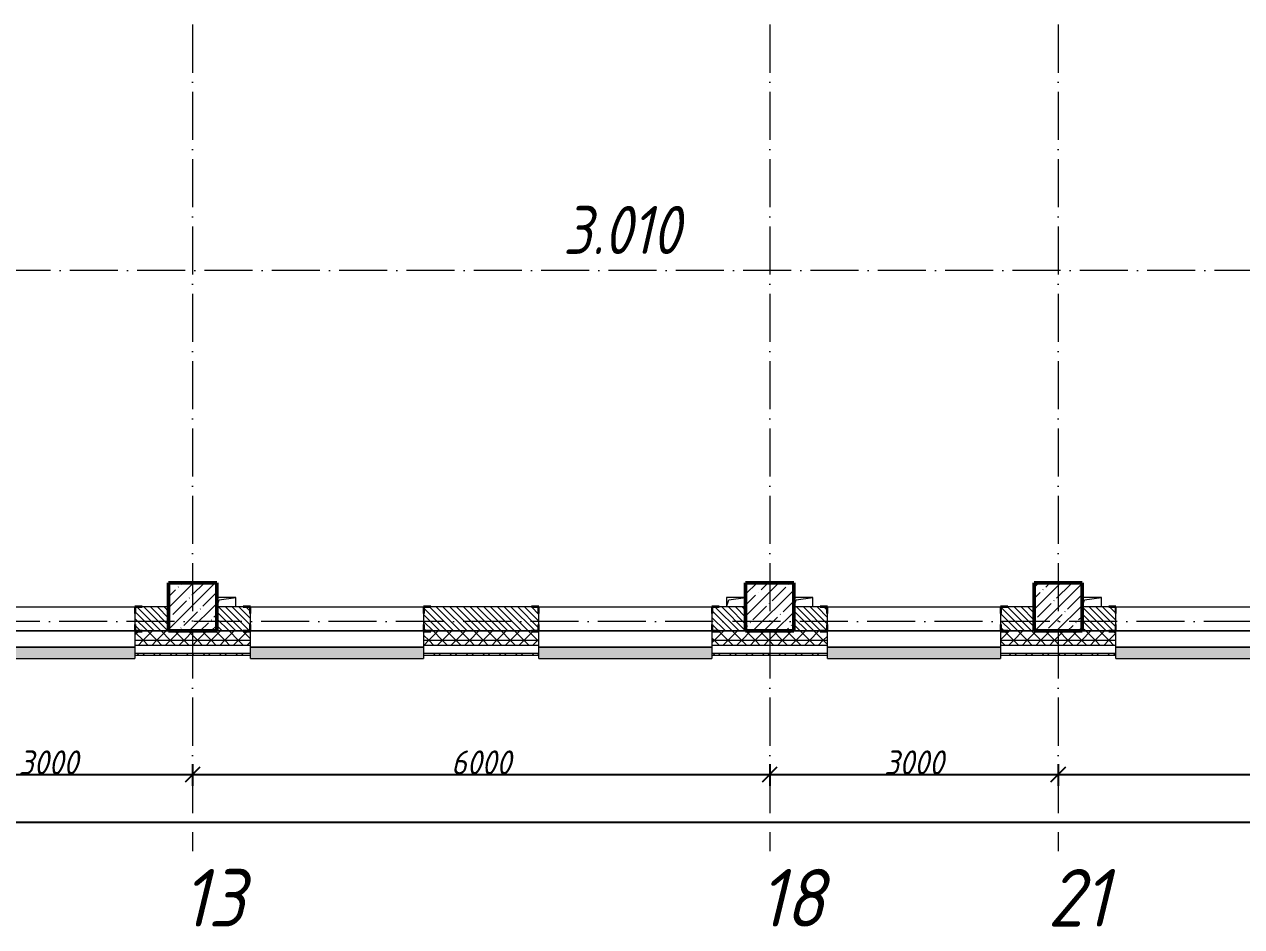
# Model space of a CAD drawing. Header units: millimetres. Extents: x -606178 to 312196, y -19338 to 632709.
# Drawn here: x -121515 to -108857, y 503900 to 513286 of the extents above; entities that cross this region are included whole.
import ezdxf

# ---------------------------------------------------------------- set-up
doc = ezdxf.new("R2010")
doc.units = ezdxf.units.MM
doc.linetypes.add('50_200_ШТРИХ_1Т_ш5_п1_п1_', pattern=[700, 500, -100, 0, -100])
for name, color, linetype, lineweight in [('A-____-____-DIMS', 7, 'Continuous', 9), ('A-GENM-____-MCUT', 7, 'Continuous', 25), ('A-GENM-____-OTLN', 7, 'Continuous', 9), ('A-GENM-____-OTLN-1', 7, 'Continuous', 25), ('A-GLAZ-____-OTLN', 7, 'Continuous', 9), ('A-WALL-____-MCUT', 7, 'Continuous', 13), ('A-WALL-____-MCUT-1', 7, 'Continuous', 9), ('A-WALL-____-OTLN', 7, 'Continuous', 9), ('A-WALL-____-PATT-1', 7, 'Continuous', 9), ('A-WALL-FNSH-MCUT-1', 7, 'Continuous', 9), ('S-COLS-____-MCUT', 7, 'Continuous', 50), ('S-COLS-____-OTLN', 7, 'Continuous', 9), ('S-GRID-____-IDEN', 7, 'Continuous', 9), ('S-GRID-____-OTLN-1', 7, '50_200_ШТРИХ_1Т_ш5_п1_п1_', 9), ('Марки помещений', 7, 'Continuous', 9)]:
    doc.layers.add(name, color=color, linetype=linetype, lineweight=lineweight)
doc.layers.add('A-GLAZ-____-OTLN-1', color=7, linetype='Continuous', lineweight=9, true_color=0xc0c0c0)
doc.styles.add('ISOCPEUR_I_2', font='isocpeui.ttf', dxfattribs={"width": 0.85, "height": 2.3})
doc.styles.add('ISOCPEUR_I_9', font='isocpeui.ttf', dxfattribs={"width": 0.9, "height": 250})
doc.dimstyles.new('ISO-2_5_0_9К_БОЛЬШОЙ_ОСИ', dxfattribs={"dimscale": 304.8, "dimtxt": 248.995294, "dimasz": 0.492126, "dimexe": 0.393701, "dimexo": 0, "dimgap": 0, "dimtad": 1, "dimdec": 0, "dimzin": 0, "dimdsep": 46, "dimtxsty": 'ISOCPEUR_I_9', "dimblk1": 'OBLIQUE', "dimblk2": 'OBLIQUE', "dimsah": 1, "dimcen": 0.09, "dimdle": 0.393701, "dimazin": 0, "dimtfac": 1, "dimtdec": 4, "dimtix": 1, "dimtmove": 0, "dimatfit": 3, "dimfxl": 1, "dimtvp": 1, "dimtolj": 1, "dimtzin": 0, "dimarcsym": 2})
pattern_1 = [(45, (-140714.89, 451794.26), (-70.71068, 70.71068), []), (135, (-140714.89, 451794.26), (-70.71068, -70.71068), [])]
pattern_2 = [(135, (-140714.89, 451794.26), (-35.35534, -35.35534), [])]

# ---------------------------------------------------------------- blocks, each defined once
blk = doc.blocks.new('BSC_Колонна _Прямоугольная - 500х500-25642906-АР1_План отверстий 3 этажа в осях 1-64_Ю-ЯЯ')
at = {"layer": 'S-COLS-____-OTLN'}
h = blk.add_hatch(dxfattribs=at)
h.set_pattern_fill('FP_19', color=256, style=0, pattern_type=2)
h.set_pattern_definition([(45, (-26950, -55431.04), (-114.04925, 114.04925), []), (45, (-26835.95, -55431.04), (-114.04925, 114.04925), [201.613, -40.323, 3.353, -36.97])])
h.paths.add_polyline_path([(-250, -250), (250, -250), (250, 250), (-250, 250), (-250, 178)], flags=0)
at = {"layer": 'S-COLS-____-MCUT'}
for p, q in [((250, 250), (-250, 250)), ((-250, 250), (-250, -250)), ((250, -250), (250, 250)), ((-250, -250), (250, -250))]:
    blk.add_line(p, q, dxfattribs=at)
blk = doc.blocks.new('BSC_Колонна _Прямоугольная - 500х500-V48-АР1_План отверстий 3 этажа в осях 1-64_Ю-ЯЯ')
at = {"layer": 'S-COLS-____-OTLN'}
h = blk.add_hatch(dxfattribs=at)
h.set_pattern_fill('FP_56', color=256, style=0, pattern_type=2)
h.set_pattern_definition([(45, (-29950, -55431.04), (-114.04925, 114.04925), []), (45, (-29835.95, -55431.04), (-114.04925, 114.04925), [201.613, -40.323, 3.353, -36.97])])
h.paths.add_polyline_path([(-250, -250), (250, -250), (250, 250), (-250, 250)], flags=0)
at = {"layer": 'S-COLS-____-MCUT'}
for p, q in [((250, 250), (-250, 250)), ((-250, 250), (-250, -250)), ((250, -250), (250, 250)), ((-250, -250), (250, -250))]:
    blk.add_line(p, q, dxfattribs=at)
blk = doc.blocks.new('BSC_Колонна _Прямоугольная - 500х500-V50-АР1_План отверстий 3 этажа в осях 1-64_Ю-ЯЯ')
at = {"layer": 'S-COLS-____-OTLN'}
h = blk.add_hatch(dxfattribs=at)
h.set_pattern_fill('FP_58', color=256, style=0, pattern_type=2)
h.set_pattern_definition([(45, (-20950, -55431.04), (-114.04925, 114.04925), []), (45, (-20835.95, -55431.04), (-114.04925, 114.04925), [201.613, -40.323, 3.353, -36.97])])
h.paths.add_polyline_path([(-250, -250), (250, -250), (250, 250), (-250, 250)], flags=0)
at = {"layer": 'S-COLS-____-MCUT'}
for p, q in [((250, 250), (-250, 250)), ((-250, 250), (-250, -250)), ((250, -250), (250, 250)), ((-250, -250), (250, -250))]:
    blk.add_line(p, q, dxfattribs=at)
blk = doc.blocks.new('Фахверк_СКБ_Уголок - 250_2700-27497298-АР1_План отверстий 3 этажа в осях 1-64_Ю-ЯЯ')
at = {"layer": 'A-GENM-____-MCUT'}
for p, q in [((200, 181), (125, 181)), ((125, 181), (125, 106)), ((131, 106), (131, 175)), ((131, 175), (200, 175)), ((200, 175), (200, 181)), ((125, 106), (131, 106)), ((131, -6), (125, -6)), ((125, -6), (125, -81)), ((125, -81), (200, -81)), ((131, -75), (131, -6)), ((200, -75), (131, -75)), ((200, -81), (200, -75))]:
    blk.add_line(p, q, dxfattribs=at)
blk = doc.blocks.new('AR_Отверстие прямоугольное _в плите_ - AR_Отверстие прямоугольное _в плите_-V178-АР1_План отверстий 3 этажа в осях 1-64_Ю-ЯЯ')
at = {"layer": 'A-GENM-____-OTLN'}
for p, q in [((100, 50), (-100, 50)), ((-100, -50), (-75, 25)), ((-75, 25), (100, 50)), ((100, -50), (100, 50))]:
    blk.add_line(p, q, dxfattribs=at)
blk = doc.blocks.new('AR_Отверстие прямоугольное _в плите_ - AR_Отверстие прямоугольное _в плите_-V185-АР1_План отверстий 3 этажа в осях 1-64_Ю-ЯЯ')
at = {"layer": 'A-GENM-____-OTLN'}
for p, q in [((100, 50), (-100, 50)), ((-100, 50), (-100, -50)), ((-100, -50), (-75, 25)), ((-75, 25), (100, 50))]:
    blk.add_line(p, q, dxfattribs=at)
blk = doc.blocks.new('Отлив_СКБ - Отлив витража_120_НВФ-31885687-АР1_План отверстий 3 этажа в осях 1-64_Ю-ЯЯ')
at = {"layer": 'A-GLAZ-____-OTLN-1'}
for points in [[(0, -2), (1800, -2), (1800, 0), (0, 0)], [(945, -120), (1800, -120), (1800, -2), (0, -2), (0, -120), (878, -120)]]:
    blk.add_hatch(color=256, dxfattribs=at).paths.add_polyline_path(points, flags=0)
at = {"layer": 'A-GLAZ-____-OTLN'}
for p, q in [((0, 0), (1800, 0)), ((1800, -2), (0, -2)), ((0, -120), (0, -83)), ((0, -120), (1800, -120)), ((1800, -83), (1800, -120))]:
    blk.add_line(p, q, dxfattribs=at)
blk = doc.blocks.new('_Oblique')
at = {"color": 0, "linetype": 'ByBlock', "lineweight": -2}
blk.add_line((-0.5, -0.5), (0.5, 0.5), dxfattribs=at)
blk = doc.blocks.new('*D5254')
at = {"layer": 'A-____-____-DIMS', "color": 0, "lineweight": -2, "transparency": 16777216}
for p, q in [((-122765, 505589), (-122765, 505363)), ((-119765, 505589), (-119765, 505363)), ((-122885, 505483), (-119645, 505483))]:
    blk.add_line(p, q, dxfattribs=at)
at = {"layer": 'Defpoints', "color": 0, "transparency": 16777216}
for p in [(-122765, 505589), (-119765, 505589), (-119765, 505483)]:
    blk.add_point(p, dxfattribs=at)
at = {"layer": 'A-____-____-DIMS', "color": 0, "lineweight": -2, "transparency": 16777216, "xscale": 150, "yscale": 150, "zscale": 150, "rotation": 180}
blk.add_blockref('_Oblique', (-122765, 505483), dxfattribs=at)
at = {"layer": 'A-____-____-DIMS', "color": 0, "lineweight": -2, "transparency": 16777216, "xscale": 150, "yscale": 150, "zscale": 150}
blk.add_blockref('_Oblique', (-119765, 505483), dxfattribs=at)
at = {"layer": 'A-____-____-DIMS', "color": 0, "transparency": 16777216, "insert": (-121265, 505608), "char_height": 250, "width": 758.48, "attachment_point": 5, "style": 'ISOCPEUR_I_9'}
blk.add_mtext('\\A1;3000', dxfattribs=at)
blk = doc.blocks.new('*D5255')
at = {"layer": 'A-____-____-DIMS', "color": 0, "lineweight": -2, "transparency": 16777216}
for p, q in [((-119765, 505589), (-119765, 505363)), ((-113765, 505589), (-113765, 505363)), ((-119885, 505483), (-113645, 505483))]:
    blk.add_line(p, q, dxfattribs=at)
at = {"layer": 'Defpoints', "color": 0, "transparency": 16777216}
for p in [(-119765, 505589), (-113765, 505589), (-113765, 505483)]:
    blk.add_point(p, dxfattribs=at)
at = {"layer": 'A-____-____-DIMS', "color": 0, "lineweight": -2, "transparency": 16777216, "xscale": 150, "yscale": 150, "zscale": 150, "rotation": 180}
blk.add_blockref('_Oblique', (-119765, 505483), dxfattribs=at)
at = {"layer": 'A-____-____-DIMS', "color": 0, "lineweight": -2, "transparency": 16777216, "xscale": 150, "yscale": 150, "zscale": 150}
blk.add_blockref('_Oblique', (-113765, 505483), dxfattribs=at)
at = {"layer": 'A-____-____-DIMS', "color": 0, "transparency": 16777216, "insert": (-116765, 505608), "char_height": 250, "width": 758.48, "attachment_point": 5, "style": 'ISOCPEUR_I_9'}
blk.add_mtext('\\A1;6000', dxfattribs=at)
blk = doc.blocks.new('*D5256')
at = {"layer": 'A-____-____-DIMS', "color": 0, "lineweight": -2, "transparency": 16777216}
for p, q in [((-113765, 505589), (-113765, 505363)), ((-110765, 505589), (-110765, 505363)), ((-113885, 505483), (-110645, 505483))]:
    blk.add_line(p, q, dxfattribs=at)
at = {"layer": 'Defpoints', "color": 0, "transparency": 16777216}
for p in [(-113765, 505589), (-110765, 505589), (-110765, 505483)]:
    blk.add_point(p, dxfattribs=at)
at = {"layer": 'A-____-____-DIMS', "color": 0, "lineweight": -2, "transparency": 16777216, "xscale": 150, "yscale": 150, "zscale": 150, "rotation": 180}
blk.add_blockref('_Oblique', (-113765, 505483), dxfattribs=at)
at = {"layer": 'A-____-____-DIMS', "color": 0, "lineweight": -2, "transparency": 16777216, "xscale": 150, "yscale": 150, "zscale": 150}
blk.add_blockref('_Oblique', (-110765, 505483), dxfattribs=at)
at = {"layer": 'A-____-____-DIMS', "color": 0, "transparency": 16777216, "insert": (-112265, 505608), "char_height": 250, "width": 758.48, "attachment_point": 5, "style": 'ISOCPEUR_I_9'}
blk.add_mtext('\\A1;3000', dxfattribs=at)
blk = doc.blocks.new('*D5257')
at = {"layer": 'A-____-____-DIMS', "color": 0, "lineweight": -2, "transparency": 16777216}
for p, q in [((-110765, 505589), (-110765, 505363)), ((-104765, 505589), (-104765, 505363)), ((-110885, 505483), (-104645, 505483))]:
    blk.add_line(p, q, dxfattribs=at)
at = {"layer": 'Defpoints', "color": 0, "transparency": 16777216}
for p in [(-110765, 505589), (-104765, 505589), (-104765, 505483)]:
    blk.add_point(p, dxfattribs=at)
at = {"layer": 'A-____-____-DIMS', "color": 0, "lineweight": -2, "transparency": 16777216, "xscale": 150, "yscale": 150, "zscale": 150, "rotation": 180}
blk.add_blockref('_Oblique', (-110765, 505483), dxfattribs=at)
at = {"layer": 'A-____-____-DIMS', "color": 0, "lineweight": -2, "transparency": 16777216, "xscale": 150, "yscale": 150, "zscale": 150}
blk.add_blockref('_Oblique', (-104765, 505483), dxfattribs=at)
at = {"layer": 'A-____-____-DIMS', "color": 0, "transparency": 16777216, "insert": (-107765, 505608), "char_height": 250, "width": 758.48, "attachment_point": 5, "style": 'ISOCPEUR_I_9'}
blk.add_mtext('\\A1;6000', dxfattribs=at)
blk = doc.blocks.new('*D5218')
at = {"layer": 'A-____-____-DIMS', "color": 0, "lineweight": -2, "transparency": 16777216}
for p, q in [((-143065, 505092), (-143065, 504866)), ((-69665, 505092), (-69665, 504866)), ((-143185, 504986), (-69545, 504986))]:
    blk.add_line(p, q, dxfattribs=at)
at = {"layer": 'Defpoints', "color": 0, "transparency": 16777216}
for p in [(-143065, 505092), (-69665, 505092), (-69665, 504986)]:
    blk.add_point(p, dxfattribs=at)
at = {"layer": 'A-____-____-DIMS', "color": 0, "lineweight": -2, "transparency": 16777216, "xscale": 150, "yscale": 150, "zscale": 150, "rotation": 180}
blk.add_blockref('_Oblique', (-143065, 504986), dxfattribs=at)
at = {"layer": 'A-____-____-DIMS', "color": 0, "lineweight": -2, "transparency": 16777216, "xscale": 150, "yscale": 150, "zscale": 150}
blk.add_blockref('_Oblique', (-69665, 504986), dxfattribs=at)
at = {"layer": 'A-____-____-DIMS', "color": 0, "transparency": 16777216, "insert": (-106365, 505113), "char_height": 250, "width": 971.08, "attachment_point": 5, "style": 'ISOCPEUR_I_9'}
blk.add_mtext('\\A1;73400', dxfattribs=at)

msp = doc.modelspace()

# ---------------------------------------------------------------- hatches: boundary and pattern name
at = {"layer": 'A-WALL-____-PATT-1'}
h = msp.add_hatch(dxfattribs=at)
h.set_pattern_fill('FP_9', color=256, style=0, pattern_type=2)
h.set_pattern_definition(pattern_2)
h.paths.add_polyline_path([(-120358.891, 506975.3011), (-120014.891, 506975.3011), (-120014.891, 507225.3011), (-120358.891, 507225.3011), (-120358.891, 507156.3011), (-120364.891, 507156.3011), (-120364.891, 507044.3011), (-120358.891, 507044.3011)], flags=0)
h.paths.add_polyline_path([(-122420.891, 506975.3011), (-122170.891, 506975.3011), (-122170.5419, 507044.3011), (-122164.891, 507044.3011), (-122164.891, 507156.3011), (-122170.891, 507156.3011), (-122170.891, 507225.3011), (-122514.891, 507225.3011), (-122514.891, 506975.3011)], flags=0)
h = msp.add_hatch(dxfattribs=at)
h.set_pattern_fill('FP_9', color=256, style=0, pattern_type=2)
h.set_pattern_definition(pattern_2)
h.paths.add_polyline_path([(-114014.891, 506975.3011), (-114014.891, 507225.3011), (-114358.891, 507225.3011), (-114358.891, 507156.3011), (-114364.891, 507156.3011), (-114364.891, 507044.3011), (-114358.891, 507044.3011), (-114358.891, 506975.3011), (-114216.9526, 506975.3011)], flags=0)
h.paths.add_polyline_path([(-117289.891, 506975.3011), (-116170.891, 506975.3011), (-116170.891, 507044.3011), (-116164.891, 507044.3011), (-116164.891, 507156.3011), (-116170.891, 507156.3011), (-116170.891, 507225.3011), (-117358.891, 507225.3011), (-117358.891, 507156.3011), (-117364.891, 507156.3011), (-117364.891, 507044.3011), (-117358.891, 507044.3011), (-117358.891, 506975.3011)], flags=0)
h.paths.add_polyline_path([(-119239.891, 506975.3011), (-119170.891, 506975.3011), (-119170.891, 507044.3011), (-119164.891, 507044.3011), (-119164.891, 507156.3011), (-119170.891, 507156.3011), (-119170.891, 507225.3011), (-119514.891, 507225.3011), (-119514.891, 506975.3011), (-119420.891, 506975.3011)], flags=0)
h = msp.add_hatch(dxfattribs=at)
h.set_pattern_fill('FP_9', color=256, style=0, pattern_type=2)
h.set_pattern_definition(pattern_2)
h.paths.add_polyline_path([(-111358.891, 506975.3011), (-111014.891, 506975.3011), (-111014.891, 507225.3011), (-111358.891, 507225.3011), (-111358.891, 507156.3011), (-111364.891, 507156.3011), (-111364.891, 507044.3011), (-111358.891, 507044.3011)], flags=0)
h.paths.add_polyline_path([(-113170.891, 506975.3011), (-113170.891, 507044.3011), (-113164.891, 507044.3011), (-113164.891, 507156.3011), (-113170.891, 507156.3011), (-113170.891, 507225.3011), (-113514.891, 507225.3011), (-113514.891, 506975.3011), (-113239.891, 506975.3011)], flags=0)
h = msp.add_hatch(dxfattribs=at)
h.set_pattern_fill('FP_9', color=256, style=0, pattern_type=2)
h.set_pattern_definition(pattern_2)
h.paths.add_polyline_path([(-107170.891, 506975.3011), (-107170.891, 507044.3011), (-107164.891, 507044.3011), (-107164.891, 507156.3011), (-107170.891, 507156.3011), (-107170.891, 507225.3011), (-108358.891, 507225.3011), (-108358.891, 507156.3011), (-108364.891, 507156.3011), (-108364.891, 507044.3011), (-108358.891, 507044.3011), (-108358.891, 506975.3011), (-107239.891, 506975.3011)], flags=0)
h.paths.add_polyline_path([(-105358.891, 506975.3011), (-105014.891, 506975.3011), (-105014.891, 507225.3011), (-105358.891, 507225.3011), (-105358.891, 507156.3011), (-105364.891, 507156.3011), (-105364.891, 507044.3011), (-105358.891, 507044.3011)], flags=0)
h.paths.add_polyline_path([(-110239.891, 506975.3011), (-110170.891, 506975.3011), (-110170.891, 507044.3011), (-110164.891, 507044.3011), (-110164.891, 507156.3011), (-110170.891, 507156.3011), (-110170.891, 507225.3011), (-110514.891, 507225.3011), (-110514.891, 506975.3011)], flags=0)
h = msp.add_hatch(dxfattribs=at)
h.set_pattern_fill('FP_4', color=256, style=0, pattern_type=2)
h.set_pattern_definition(pattern_1)
h.paths.add_polyline_path([(-66495.4168, 506875.3011), (-66414.891, 506875.3011), (-66414.891, 506975.3011), (-72764.891, 506975.3011), (-72764.891, 506875.3011), (-70030.3454, 506875.3011)], flags=0)
h.paths.add_polyline_path([(-77100.2026, 506875.3011), (-76714.891, 506875.3011), (-76714.891, 506969.3011), (-76789.891, 506969.3011), (-76789.891, 506975.3011), (-77739.891, 506975.3011), (-77739.891, 506969.3011), (-77814.891, 506969.3011), (-77814.891, 506875.3011), (-77464.891, 506875.3011)], flags=0)
h.paths.add_polyline_path([(-75332.7383, 506875.3011), (-73764.891, 506875.3011), (-73764.891, 506975.3011), (-75639.891, 506975.3011), (-75639.891, 506969.3011), (-75714.891, 506969.3011), (-75714.891, 506875.3011)], flags=0)
h.paths.add_polyline_path([(-80739.891, 506875.3011), (-79614.891, 506875.3011), (-79614.891, 506969.3011), (-79689.891, 506969.3011), (-79689.891, 506975.3011), (-80739.891, 506975.3011), (-80739.891, 506969.3011), (-80814.891, 506969.3011), (-80814.891, 506875.3011), (-80808.891, 506875.3011)], flags=0)
h.paths.add_polyline_path([(-82614.891, 506875.3011), (-82614.891, 506969.3011), (-82689.891, 506969.3011), (-82689.891, 506975.3011), (-83739.891, 506975.3011), (-83739.891, 506969.3011), (-83814.891, 506969.3011), (-83814.891, 506875.3011), (-83286.3276, 506875.3011)], flags=0)
h.paths.add_polyline_path([(-86739.891, 506875.3011), (-85614.891, 506875.3011), (-85614.891, 506969.3011), (-85689.891, 506969.3011), (-85689.891, 506975.3011), (-86739.891, 506975.3011), (-86739.891, 506969.3011), (-86814.891, 506969.3011), (-86814.891, 506875.3011)], flags=0)
h.paths.add_polyline_path([(-88689.891, 506875.3011), (-88614.891, 506875.3011), (-88614.891, 506969.3011), (-88689.891, 506969.3011), (-88689.891, 506975.3011), (-89739.891, 506975.3011), (-89739.891, 506969.3011), (-89814.891, 506969.3011), (-89814.891, 506875.3011), (-89472.4526, 506875.3011)], flags=0)
h.paths.add_polyline_path([(-92464.891, 506875.3011), (-91614.891, 506875.3011), (-91614.891, 506969.3011), (-91689.891, 506969.3011), (-91689.891, 506975.3011), (-92739.891, 506975.3011), (-92739.891, 506969.3011), (-92814.891, 506969.3011), (-92814.891, 506875.3011), (-92739.891, 506875.3011)], flags=0)
h.paths.add_polyline_path([(-94774.8454, 506875.3011), (-94614.891, 506875.3011), (-94614.891, 506969.3011), (-94689.891, 506969.3011), (-94689.891, 506975.3011), (-96289.891, 506975.3011), (-96289.891, 506969.3011), (-96364.891, 506969.3011), (-96364.891, 506875.3011), (-95658.5776, 506875.3011)], flags=0)
h.paths.add_polyline_path([(-98309.774, 506875.3011), (-98164.891, 506875.3011), (-98164.891, 506969.3011), (-98239.891, 506969.3011), (-98239.891, 506975.3011), (-99289.891, 506975.3011), (-99289.891, 506969.3011), (-99364.891, 506969.3011), (-99364.891, 506875.3011)], flags=0)
h.paths.add_polyline_path([(-101164.891, 506875.3011), (-101164.891, 506969.3011), (-101239.891, 506969.3011), (-101239.891, 506975.3011), (-102289.891, 506975.3011), (-102289.891, 506969.3011), (-102364.891, 506969.3011), (-102364.891, 506875.3011), (-101844.7026, 506875.3011)], flags=0)
h.paths.add_polyline_path([(-104495.899, 506875.3011), (-104164.891, 506875.3011), (-104164.891, 506969.3011), (-104239.891, 506969.3011), (-104239.891, 506975.3011), (-105289.891, 506975.3011), (-105289.891, 506969.3011), (-105364.891, 506969.3011), (-105364.891, 506875.3011), (-104937.7651, 506875.3011)], flags=0)
h.paths.add_polyline_path([(-108289.891, 506875.3011), (-107164.891, 506875.3011), (-107164.891, 506969.3011), (-107239.891, 506969.3011), (-107239.891, 506975.3011), (-108289.891, 506975.3011), (-108289.891, 506969.3011), (-108364.891, 506969.3011), (-108364.891, 506875.3011), (-108358.891, 506875.3011)], flags=0)
h.paths.add_polyline_path([(-111364.891, 506875.3011), (-110164.891, 506875.3011), (-110164.891, 506969.3011), (-110239.891, 506969.3011), (-110239.891, 506975.3011), (-111289.891, 506975.3011), (-111289.891, 506969.3011), (-111364.891, 506969.3011)], flags=0)
h.paths.add_polyline_path([(-113164.891, 506875.3011), (-113164.891, 506969.3011), (-113239.891, 506969.3011), (-113239.891, 506975.3011), (-114289.891, 506975.3011), (-114289.891, 506969.3011), (-114364.891, 506969.3011), (-114364.891, 506875.3011), (-113333.2204, 506875.3011)], flags=0)
h.paths.add_polyline_path([(-117289.891, 506875.3011), (-116164.891, 506875.3011), (-116164.891, 506969.3011), (-116239.891, 506969.3011), (-116239.891, 506975.3011), (-117289.891, 506975.3011), (-117289.891, 506969.3011), (-117364.891, 506969.3011), (-117364.891, 506875.3011), (-117358.891, 506875.3011)], flags=0)
h.paths.add_polyline_path([(-119164.891, 506875.3011), (-119164.891, 506969.3011), (-119239.891, 506969.3011), (-119239.891, 506975.3011), (-120289.891, 506975.3011), (-120289.891, 506969.3011), (-120364.891, 506969.3011), (-120364.891, 506875.3011), (-119239.891, 506875.3011)], flags=0)
h.paths.add_polyline_path([(-122514.891, 506875.3011), (-122164.891, 506875.3011), (-122164.891, 506969.3011), (-122239.891, 506969.3011), (-122239.891, 506975.3011), (-123289.891, 506975.3011), (-123289.891, 506969.3011), (-123364.891, 506969.3011), (-123364.891, 506875.3011), (-123014.891, 506875.3011)], flags=0)
h.paths.add_polyline_path([(-124364.891, 506875.3011), (-124364.891, 506969.3011), (-124439.891, 506969.3011), (-124439.891, 506975.3011), (-134164.891, 506975.3011), (-134164.891, 506875.3011), (-124821.7383, 506875.3011)], flags=0)
h.paths.add_polyline_path([(-135164.891, 506875.3011), (-135164.891, 506975.3011), (-143164.891, 506975.3011), (-143164.891, 506875.3011), (-137193.9883, 506875.3011)], flags=0)
h = msp.add_hatch(dxfattribs=at)
h.set_pattern_fill('FP_4', color=256, style=0, pattern_type=2)
h.set_pattern_definition(pattern_1)
h.paths.add_polyline_path([(-66414.891, 506825.3011), (-66414.891, 506875.3011), (-72764.891, 506875.3011), (-72764.891, 506825.3011), (-66495.4168, 506825.3011)], flags=0)
h.paths.add_polyline_path([(-73764.891, 506825.3011), (-73764.891, 506875.3011), (-75714.891, 506875.3011), (-75714.891, 506825.3011), (-75332.7383, 506825.3011)], flags=0)
h.paths.add_polyline_path([(-79614.891, 506825.3011), (-79614.891, 506875.3011), (-80814.891, 506875.3011), (-80814.891, 506825.3011), (-80635.1311, 506825.3011)], flags=0)
h.paths.add_polyline_path([(-77100.2026, 506825.3011), (-76714.891, 506825.3011), (-76714.891, 506875.3011), (-77814.891, 506875.3011), (-77814.891, 506825.3011)], flags=0)
h.paths.add_polyline_path([(-83286.3276, 506825.3011), (-82614.891, 506825.3011), (-82614.891, 506875.3011), (-83814.891, 506875.3011), (-83814.891, 506825.3011)], flags=0)
h.paths.add_polyline_path([(-85614.891, 506825.3011), (-85614.891, 506875.3011), (-86814.891, 506875.3011), (-86814.891, 506825.3011), (-85937.524, 506825.3011)], flags=0)
h.paths.add_polyline_path([(-88614.891, 506825.3011), (-88614.891, 506875.3011), (-89814.891, 506875.3011), (-89814.891, 506825.3011), (-89472.4526, 506825.3011)], flags=0)
h.paths.add_polyline_path([(-91614.891, 506825.3011), (-91614.891, 506875.3011), (-92814.891, 506875.3011), (-92814.891, 506825.3011), (-92123.649, 506825.3011)], flags=0)
h.paths.add_polyline_path([(-94614.891, 506825.3011), (-94614.891, 506875.3011), (-96364.891, 506875.3011), (-96364.891, 506825.3011), (-94774.8454, 506825.3011)], flags=0)
h.paths.add_polyline_path([(-98164.891, 506825.3011), (-98164.891, 506875.3011), (-99364.891, 506875.3011), (-99364.891, 506825.3011), (-98309.774, 506825.3011)], flags=0)
h.paths.add_polyline_path([(-101164.891, 506825.3011), (-101164.891, 506875.3011), (-102364.891, 506875.3011), (-102364.891, 506825.3011), (-101844.7026, 506825.3011)], flags=0)
h.paths.add_polyline_path([(-104164.891, 506825.3011), (-104164.891, 506875.3011), (-105364.891, 506875.3011), (-105364.891, 506825.3011), (-104495.899, 506825.3011)], flags=0)
h.paths.add_polyline_path([(-108364.891, 506825.3011), (-107164.891, 506825.3011), (-107164.891, 506875.3011), (-108364.891, 506875.3011)], flags=0)
h.paths.add_polyline_path([(-110682.024, 506825.3011), (-110164.891, 506825.3011), (-110164.891, 506875.3011), (-111364.891, 506875.3011), (-111364.891, 506825.3011)], flags=0)
h.paths.add_polyline_path([(-113333.2204, 506825.3011), (-113164.891, 506825.3011), (-113164.891, 506875.3011), (-114364.891, 506875.3011), (-114364.891, 506825.3011), (-114216.9526, 506825.3011)], flags=0)
h.paths.add_polyline_path([(-116164.891, 506825.3011), (-116164.891, 506875.3011), (-117364.891, 506875.3011), (-117364.891, 506825.3011), (-116868.149, 506825.3011)], flags=0)
h.paths.add_polyline_path([(-119519.3455, 506825.3011), (-119164.891, 506825.3011), (-119164.891, 506875.3011), (-120364.891, 506875.3011), (-120364.891, 506825.3011)], flags=0)
h.paths.add_polyline_path([(-122170.5419, 506825.3011), (-122164.891, 506825.3011), (-122164.891, 506875.3011), (-123364.891, 506875.3011), (-123364.891, 506825.3011), (-123054.274, 506825.3011)], flags=0)
h.paths.add_polyline_path([(-124821.7383, 506825.3011), (-124364.891, 506825.3011), (-124364.891, 506875.3011), (-134164.891, 506875.3011), (-134164.891, 506825.3011), (-126589.2026, 506825.3011)], flags=0)
h.paths.add_polyline_path([(-135164.891, 506825.3011), (-135164.891, 506875.3011), (-143264.891, 506875.3011), (-143264.891, 506825.3011), (-137193.9883, 506825.3011)], flags=0)
h = msp.add_hatch(dxfattribs=at)
h.set_pattern_fill('FP_6', color=256, style=0, pattern_type=2)
h.set_pattern_definition([(45, (-140714.89, 451794.26), (-85.53659, 85.53659), []), (45, (-140657.87, 451794.26), (-85.53659, 85.53659), [])])
h.paths.add_polyline_path([(-95658.5776, 506725.3011), (-95499.891, 506725.3011), (-95499.891, 506745.3011), (-96364.891, 506745.3011), (-96364.891, 506725.3011)], flags=0)
h.paths.add_polyline_path([(-98164.891, 506725.3011), (-98164.891, 506745.3011), (-99364.891, 506745.3011), (-99364.891, 506725.3011), (-98309.774, 506725.3011)], flags=0)
h.paths.add_polyline_path([(-101164.891, 506725.3011), (-101164.891, 506745.3011), (-102364.891, 506745.3011), (-102364.891, 506725.3011), (-101844.7026, 506725.3011)], flags=0)
h.paths.add_polyline_path([(-104164.891, 506725.3011), (-104164.891, 506745.3011), (-105364.891, 506745.3011), (-105364.891, 506725.3011), (-104495.899, 506725.3011)], flags=0)
h.paths.add_polyline_path([(-107164.891, 506725.3011), (-107164.891, 506745.3011), (-108364.891, 506745.3011), (-108364.891, 506725.3011), (-108030.8276, 506725.3011)], flags=0)
h.paths.add_polyline_path([(-110682.024, 506725.3011), (-110164.891, 506725.3011), (-110164.891, 506745.3011), (-111364.891, 506745.3011), (-111364.891, 506725.3011)], flags=0)
h.paths.add_polyline_path([(-113333.2204, 506725.3011), (-113164.891, 506725.3011), (-113164.891, 506745.3011), (-114364.891, 506745.3011), (-114364.891, 506725.3011), (-114216.9526, 506725.3011)], flags=0)
h.paths.add_polyline_path([(-117364.891, 506725.3011), (-116164.891, 506725.3011), (-116164.891, 506745.3011), (-117364.891, 506745.3011)], flags=0)
h.paths.add_polyline_path([(-120364.891, 506725.3011), (-119164.891, 506725.3011), (-119164.891, 506745.3011), (-120364.891, 506745.3011)], flags=0)
h.paths.add_polyline_path([(-123364.891, 506725.3011), (-122164.891, 506725.3011), (-122164.891, 506745.3011), (-123364.891, 506745.3011)], flags=0)
h.paths.add_polyline_path([(-124364.891, 506725.3011), (-124364.891, 506745.3011), (-134164.891, 506745.3011), (-134164.891, 506725.3011), (-124821.7383, 506725.3011)], flags=0)
h.paths.add_polyline_path([(-135164.891, 506725.3011), (-135164.891, 506745.3011), (-143394.891, 506745.3011), (-143394.891, 506725.3011), (-137193.9883, 506725.3011)], flags=0)

# ---------------------------------------------------------------- linework, layer by layer
at = {"layer": 'A-WALL-____-MCUT'}
for p, q in [((-120014.891, 507225.3011), (-120289.891, 507225.3011)), ((-119239.891, 507225.3011), (-119514.891, 507225.3011)), ((-116239.891, 507225.3011), (-117289.891, 507225.3011)), ((-114014.891, 507225.3011), (-114289.891, 507225.3011)), ((-113239.891, 507225.3011), (-113514.891, 507225.3011)), ((-111014.891, 507225.3011), (-111289.891, 507225.3011)), ((-110239.891, 507225.3011), (-110514.891, 507225.3011)), ((-120364.891, 507156.3011), (-120364.891, 507044.3011)), ((-119164.891, 507044.3011), (-119164.891, 507156.3011)), ((-117364.891, 507156.3011), (-117364.891, 507044.3011)), ((-116164.891, 507044.3011), (-116164.891, 507156.3011)), ((-114364.891, 507156.3011), (-114364.891, 507044.3011)), ((-113164.891, 507044.3011), (-113164.891, 507156.3011)), ((-111364.891, 507156.3011), (-111364.891, 507044.3011)), ((-110164.891, 507044.3011), (-110164.891, 507156.3011)), ((-120364.891, 506969.3011), (-120364.891, 506745.3011)), ((-119164.891, 506745.3011), (-119164.891, 506969.3011)), ((-117364.891, 506969.3011), (-117364.891, 506745.3011)), ((-116164.891, 506745.3011), (-116164.891, 506969.3011)), ((-114364.891, 506969.3011), (-114364.891, 506745.3011)), ((-113164.891, 506745.3011), (-113164.891, 506969.3011)), ((-111364.891, 506969.3011), (-111364.891, 506745.3011)), ((-110164.891, 506745.3011), (-110164.891, 506969.3011)), ((-120364.891, 506745.3011), (-119164.891, 506745.3011)), ((-117364.891, 506745.3011), (-116164.891, 506745.3011)), ((-114364.891, 506745.3011), (-113164.891, 506745.3011)), ((-111364.891, 506745.3011), (-110164.891, 506745.3011))]:
    msp.add_line(p, q, dxfattribs=at)
at = {"layer": 'A-WALL-____-MCUT-1'}
for p, q in [((-120014.891, 506975.3011), (-120289.891, 506975.3011)), ((-120289.891, 506975.3011), (-120014.891, 506975.3011)), ((-119239.891, 506975.3011), (-119514.891, 506975.3011)), ((-119514.891, 506975.3011), (-119239.891, 506975.3011)), ((-116239.891, 506975.3011), (-117289.891, 506975.3011)), ((-117289.891, 506975.3011), (-116239.891, 506975.3011)), ((-114014.891, 506975.3011), (-114289.891, 506975.3011)), ((-114289.891, 506975.3011), (-114014.891, 506975.3011)), ((-113239.891, 506975.3011), (-113514.891, 506975.3011)), ((-113514.891, 506975.3011), (-113239.891, 506975.3011)), ((-111014.891, 506975.3011), (-111289.891, 506975.3011)), ((-111289.891, 506975.3011), (-111014.891, 506975.3011)), ((-110239.891, 506975.3011), (-110514.891, 506975.3011)), ((-110514.891, 506975.3011), (-110239.891, 506975.3011)), ((-119164.891, 506875.3011), (-120364.891, 506875.3011)), ((-119164.891, 506825.3011), (-120364.891, 506825.3011)), ((-116164.891, 506875.3011), (-117364.891, 506875.3011)), ((-116164.891, 506825.3011), (-117364.891, 506825.3011)), ((-113164.891, 506875.3011), (-114364.891, 506875.3011)), ((-113164.891, 506825.3011), (-114364.891, 506825.3011)), ((-110164.891, 506875.3011), (-111364.891, 506875.3011)), ((-110164.891, 506825.3011), (-111364.891, 506825.3011))]:
    msp.add_line(p, q, dxfattribs=at)
at = {"layer": 'A-WALL-____-OTLN'}
for p, q in [((-122164.891, 507225.3011), (-120364.891, 507225.3011)), ((-119164.891, 507225.3011), (-117364.891, 507225.3011)), ((-116164.891, 507225.3011), (-114364.891, 507225.3011)), ((-113164.891, 507225.3011), (-111364.891, 507225.3011)), ((-110164.891, 507225.3011), (-108364.891, 507225.3011)), ((-122164.891, 506975.3011), (-120364.891, 506975.3011)), ((-120364.891, 506975.3011), (-122164.891, 506975.3011)), ((-119164.891, 506975.3011), (-117364.891, 506975.3011)), ((-117364.891, 506975.3011), (-119164.891, 506975.3011)), ((-116164.891, 506975.3011), (-114364.891, 506975.3011)), ((-114364.891, 506975.3011), (-116164.891, 506975.3011)), ((-113164.891, 506975.3011), (-111364.891, 506975.3011)), ((-111364.891, 506975.3011), (-113164.891, 506975.3011)), ((-110164.891, 506975.3011), (-108364.891, 506975.3011)), ((-108364.891, 506975.3011), (-110164.891, 506975.3011))]:
    msp.add_line(p, q, dxfattribs=at)
at = {"layer": 'A-WALL-FNSH-MCUT-1'}
for p, q in [((-120364.891, 506745.3011), (-120364.891, 506725.3011)), ((-120364.891, 506725.3011), (-119164.891, 506725.3011)), ((-119164.891, 506725.3011), (-119164.891, 506745.3011)), ((-117364.891, 506745.3011), (-117364.891, 506725.3011)), ((-117364.891, 506725.3011), (-116164.891, 506725.3011)), ((-116164.891, 506725.3011), (-116164.891, 506745.3011)), ((-114364.891, 506745.3011), (-114364.891, 506725.3011)), ((-114364.891, 506725.3011), (-113164.891, 506725.3011)), ((-113164.891, 506725.3011), (-113164.891, 506745.3011)), ((-111364.891, 506745.3011), (-111364.891, 506725.3011)), ((-111364.891, 506725.3011), (-110164.891, 506725.3011)), ((-110164.891, 506725.3011), (-110164.891, 506745.3011))]:
    msp.add_line(p, q, dxfattribs=at)
at = {"layer": 'S-GRID-____-OTLN-1'}
for p, q in [((-119764.891, 542687.1106), (-119764.891, 504685.847)), ((-113764.891, 542687.1106), (-113764.891, 504685.847)), ((-110764.891, 542687.1106), (-110764.891, 504685.847)), ((-65234.8505, 510725.3011), (-145383.6612, 510725.3011)), ((-36640.4843, 507075.3011), (-145383.6612, 507075.3011))]:
    msp.add_line(p, q, dxfattribs=at)

# ---------------------------------------------------------------- block references
at = {"layer": 'A-GENM-____-OTLN'}
for name, p in [('AR_Отверстие прямоугольное _в плите_ - AR_Отверстие прямоугольное _в плите_-V178-АР1_План отверстий 3 этажа в осях 1-64_Ю-ЯЯ', (-119414.891, 507275.3011)), ('AR_Отверстие прямоугольное _в плите_ - AR_Отверстие прямоугольное _в плите_-V185-АР1_План отверстий 3 этажа в осях 1-64_Ю-ЯЯ', (-114114.891, 507275.3011)), ('AR_Отверстие прямоугольное _в плите_ - AR_Отверстие прямоугольное _в плите_-V178-АР1_План отверстий 3 этажа в осях 1-64_Ю-ЯЯ', (-113414.891, 507275.3011)), ('AR_Отверстие прямоугольное _в плите_ - AR_Отверстие прямоугольное _в плите_-V178-АР1_План отверстий 3 этажа в осях 1-64_Ю-ЯЯ', (-110414.891, 507275.3011))]:
    msp.add_blockref(name, p, dxfattribs=at)
at = {"layer": 'A-GENM-____-OTLN-1'}
for p in [(-120489.891, 507050.3011), (-117489.891, 507050.3011), (-114489.891, 507050.3011), (-111489.891, 507050.3011)]:
    msp.add_blockref('Фахверк_СКБ_Уголок - 250_2700-27497298-АР1_План отверстий 3 этажа в осях 1-64_Ю-ЯЯ', p, dxfattribs=at)
at = {"layer": 'A-GENM-____-OTLN-1', "rotation": 180}
for p in [(-119039.891, 507150.3011), (-116039.891, 507150.3011), (-113039.891, 507150.3011), (-110039.891, 507150.3011)]:
    msp.add_blockref('Фахверк_СКБ_Уголок - 250_2700-27497298-АР1_План отверстий 3 этажа в осях 1-64_Ю-ЯЯ', p, dxfattribs=at)
at = {"layer": 'A-GLAZ-____-OTLN'}
for p in [(-122164.891, 506808.3011), (-119164.891, 506808.3011), (-116164.891, 506808.3011), (-113164.891, 506808.3011), (-110164.891, 506808.3011)]:
    msp.add_blockref('Отлив_СКБ - Отлив витража_120_НВФ-31885687-АР1_План отверстий 3 этажа в осях 1-64_Ю-ЯЯ', p, dxfattribs=at)
at = {"layer": 'S-COLS-____-OTLN'}
for name, p in [('BSC_Колонна _Прямоугольная - 500х500-V50-АР1_План отверстий 3 этажа в осях 1-64_Ю-ЯЯ', (-119764.891, 507225.3011)), ('BSC_Колонна _Прямоугольная - 500х500-25642906-АР1_План отверстий 3 этажа в осях 1-64_Ю-ЯЯ', (-113764.891, 507225.3011)), ('BSC_Колонна _Прямоугольная - 500х500-V48-АР1_План отверстий 3 этажа в осях 1-64_Ю-ЯЯ', (-110764.891, 507225.3011))]:
    msp.add_blockref(name, p, dxfattribs=at)

# ---------------------------------------------------------------- texts
at = {"layer": 'S-GRID-____-IDEN', "char_height": 600, "width": 346.329, "attachment_point": 1, "style": 'ISOCPEUR_I_9'}
for s, insert in [('13', (-119875.4126, 504499.7806)), ('18', (-113875.4126, 504499.7806)), ('21', (-110875.4126, 504499.7806))]:
    msp.add_mtext(s, dxfattribs=dict(at, insert=insert))
at = {"layer": 'Марки помещений', "insert": (-115913.9271, 511396.7144), "char_height": 500, "width": 737.5525, "attachment_point": 1, "style": 'ISOCPEUR_I_2'}
msp.add_mtext('3.010', dxfattribs=at)

# ---------------------------------------------------------------- dimensions: what is measured, and where the dimension line sits
at = {"layer": 'A-____-____-DIMS'}
for base, p1, p2, override, picture, middle in [((-119764.891, 505482.7262), (-122764.891, 505588.7923), (-119764.891, 505588.7923), {"dimpost": '<>', "dimfxl": 3000}, '*D5254', (-121264.891, 505607.7262)), ((-113764.891, 505482.7262), (-119764.891, 505588.7923), (-113764.891, 505588.7923), {"dimpost": '<>', "dimfxl": 6000}, '*D5255', (-116764.891, 505607.7262)), ((-110764.891, 505482.7262), (-113764.891, 505588.7923), (-110764.891, 505588.7923), {"dimpost": '<>', "dimfxl": 3000}, '*D5256', (-112264.891, 505607.7262)), ((-104764.891, 505482.7262), (-110764.891, 505588.7923), (-104764.891, 505588.7923), {"dimpost": '<>', "dimfxl": 6000}, '*D5257', (-107764.891, 505607.7262)), ((-69664.891, 504985.926), (-143064.891, 505091.992), (-69664.891, 505091.992), {"dimpost": '<>', "dimfxl": 73400}, '*D5218', (-106364.891, 505112.5358))]:
    dim = msp.add_linear_dim(base=base, p1=p1, p2=p2, dimstyle='ISO-2_5_0_9К_БОЛЬШОЙ_ОСИ', override=override, dxfattribs=at)
    dim.commit()
    dim.dimension.update_dxf_attribs({"geometry": picture, "text_midpoint": middle})

doc.saveas('drawing.dxf')
